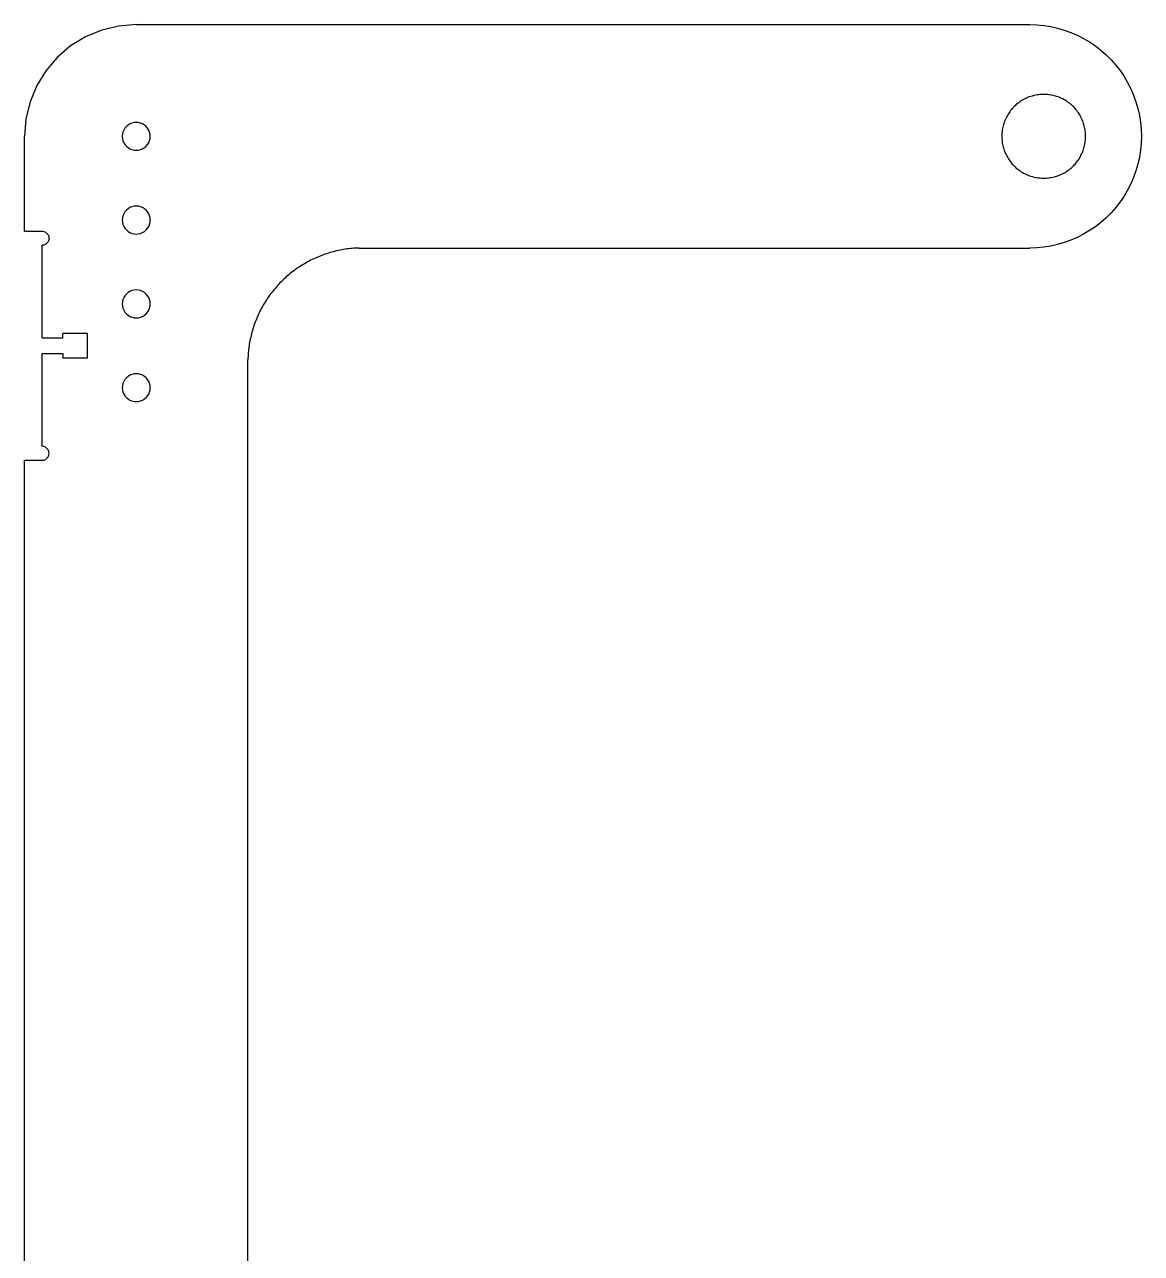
# Model space of a CAD drawing. Extents: x -54 to 50, y -44 to 48.
# Drawn here: x -2.3 to 17.7, y 26.07 to 48.07 of the extents above; entities that cross this region are included whole.
import ezdxf

# ---------------------------------------------------------------- set-up
doc = ezdxf.new("R2010")
doc.units = 0
doc.header["$MEASUREMENT"] = 0
doc.layers.get('0').update_dxf_attribs({"linetype": 'CONTINUOUS'})

msp = doc.modelspace()

# ---------------------------------------------------------------- linework, layer by layer
for p, q in [((-0.917, 47.968), (-1.207, 47.848)), ((-0.612, 48.041), (-0.917, 47.968)), ((-0.299, 48.066), (-0.612, 48.041)), ((15.701, 48.066), (15.827, 48.063)), ((15.827, 48.063), (15.952, 48.051)), ((15.952, 48.051), (16.076, 48.031)), ((16.076, 48.031), (16.199, 48.004)), ((16.199, 48.004), (16.319, 47.969)), ((16.319, 47.969), (16.437, 47.926)), ((-1.207, 47.848), (-1.474, 47.684)), ((16.437, 47.926), (16.553, 47.876)), ((16.553, 47.876), (16.665, 47.819)), ((16.665, 47.819), (16.773, 47.755)), ((16.773, 47.755), (16.877, 47.685)), ((-1.474, 47.684), (-1.713, 47.48)), ((16.877, 47.685), (16.976, 47.608)), ((16.976, 47.608), (17.07, 47.524)), ((17.07, 47.524), (17.159, 47.436)), ((-1.713, 47.48), (-1.917, 47.241)), ((17.159, 47.436), (17.242, 47.341)), ((17.242, 47.341), (17.319, 47.242)), ((-1.917, 47.241), (-2.081, 46.974)), ((17.319, 47.242), (17.39, 47.138)), ((17.39, 47.138), (17.454, 47.03)), ((-2.081, 46.974), (-2.201, 46.684)), ((17.454, 47.03), (17.511, 46.918)), ((17.511, 46.918), (17.561, 46.803)), ((-2.201, 46.684), (-2.274, 46.379)), ((15.473, 46.644), (15.455, 46.629)), ((15.492, 46.659), (15.473, 46.644)), ((15.51, 46.673), (15.492, 46.659)), ((15.53, 46.687), (15.51, 46.673)), ((15.549, 46.7), (15.53, 46.687)), ((15.569, 46.712), (15.549, 46.7)), ((15.59, 46.724), (15.569, 46.712)), ((15.611, 46.735), (15.59, 46.724)), ((15.632, 46.745), (15.611, 46.735)), ((15.653, 46.755), (15.632, 46.745)), ((15.675, 46.764), (15.653, 46.755)), ((15.697, 46.772), (15.675, 46.764)), ((15.719, 46.78), (15.697, 46.772)), ((15.742, 46.787), (15.719, 46.78)), ((15.765, 46.793), (15.742, 46.787)), ((15.788, 46.798), (15.765, 46.793)), ((15.811, 46.803), (15.788, 46.798)), ((15.834, 46.807), (15.811, 46.803)), ((15.857, 46.811), (15.834, 46.807)), ((15.881, 46.813), (15.857, 46.811)), ((15.904, 46.815), (15.881, 46.813)), ((15.928, 46.816), (15.904, 46.815)), ((15.951, 46.816), (15.928, 46.816)), ((15.975, 46.816), (15.951, 46.816)), ((15.998, 46.815), (15.975, 46.816)), ((16.022, 46.813), (15.998, 46.815)), ((16.045, 46.811), (16.022, 46.813)), ((16.069, 46.807), (16.045, 46.811)), ((16.092, 46.803), (16.069, 46.807)), ((16.115, 46.798), (16.092, 46.803)), ((16.138, 46.793), (16.115, 46.798)), ((16.16, 46.787), (16.138, 46.793)), ((16.183, 46.78), (16.16, 46.787)), ((16.205, 46.772), (16.183, 46.78)), ((16.227, 46.764), (16.205, 46.772)), ((16.249, 46.755), (16.227, 46.764)), ((16.271, 46.745), (16.249, 46.755)), ((16.292, 46.735), (16.271, 46.745)), ((16.313, 46.724), (16.292, 46.735)), ((16.333, 46.712), (16.313, 46.724)), ((16.353, 46.7), (16.333, 46.712)), ((16.373, 46.687), (16.353, 46.7)), ((16.392, 46.673), (16.373, 46.687)), ((16.411, 46.659), (16.392, 46.673)), ((16.429, 46.644), (16.411, 46.659)), ((16.447, 46.629), (16.429, 46.644)), ((17.561, 46.803), (17.603, 46.685)), ((17.603, 46.685), (17.638, 46.564)), ((15.294, 46.428), (15.283, 46.407)), ((15.306, 46.448), (15.294, 46.428)), ((15.318, 46.468), (15.306, 46.448)), ((15.331, 46.488), (15.318, 46.468)), ((15.344, 46.507), (15.331, 46.488)), ((15.359, 46.526), (15.344, 46.507)), ((15.373, 46.545), (15.359, 46.526)), ((15.389, 46.562), (15.373, 46.545)), ((15.405, 46.58), (15.389, 46.562)), ((15.421, 46.597), (15.405, 46.58)), ((15.438, 46.613), (15.421, 46.597)), ((15.455, 46.629), (15.438, 46.613)), ((16.465, 46.613), (16.447, 46.629)), ((16.482, 46.597), (16.465, 46.613)), ((16.498, 46.58), (16.482, 46.597)), ((16.514, 46.562), (16.498, 46.58)), ((16.529, 46.545), (16.514, 46.562)), ((16.544, 46.526), (16.529, 46.545)), ((16.558, 46.507), (16.544, 46.526)), ((16.572, 46.488), (16.558, 46.507)), ((16.584, 46.468), (16.572, 46.488)), ((16.597, 46.448), (16.584, 46.468)), ((16.608, 46.428), (16.597, 46.448)), ((16.619, 46.407), (16.608, 46.428)), ((17.638, 46.564), (17.666, 46.441)), ((17.666, 46.441), (17.685, 46.317)), ((-2.274, 46.379), (-2.299, 46.066)), ((-0.501, 46.213), (-0.522, 46.179)), ((-0.476, 46.243), (-0.501, 46.213)), ((-0.446, 46.268), (-0.476, 46.243)), ((-0.412, 46.289), (-0.446, 46.268)), ((-0.376, 46.304), (-0.412, 46.289)), ((-0.338, 46.313), (-0.376, 46.304)), ((-0.299, 46.316), (-0.338, 46.313)), ((-0.26, 46.313), (-0.299, 46.316)), ((-0.222, 46.304), (-0.26, 46.313)), ((-0.185, 46.289), (-0.222, 46.304)), ((-0.152, 46.268), (-0.185, 46.289)), ((-0.122, 46.243), (-0.152, 46.268)), ((-0.097, 46.213), (-0.122, 46.243)), ((-0.076, 46.179), (-0.097, 46.213)), ((15.215, 46.207), (15.21, 46.184)), ((15.219, 46.23), (15.215, 46.207)), ((15.225, 46.253), (15.219, 46.23)), ((15.231, 46.276), (15.225, 46.253)), ((15.238, 46.298), (15.231, 46.276)), ((15.246, 46.321), (15.238, 46.298)), ((15.254, 46.343), (15.246, 46.321)), ((15.263, 46.364), (15.254, 46.343)), ((15.273, 46.386), (15.263, 46.364)), ((15.283, 46.407), (15.273, 46.386)), ((16.63, 46.386), (16.619, 46.407)), ((16.64, 46.364), (16.63, 46.386)), ((16.649, 46.343), (16.64, 46.364)), ((16.657, 46.321), (16.649, 46.343)), ((16.665, 46.298), (16.657, 46.321)), ((16.671, 46.276), (16.665, 46.298)), ((16.678, 46.253), (16.671, 46.276)), ((16.683, 46.23), (16.678, 46.253)), ((16.688, 46.207), (16.683, 46.23)), ((16.692, 46.184), (16.688, 46.207)), ((17.685, 46.317), (17.697, 46.192)), ((-0.546, 46.105), (-0.549, 46.066)), ((-0.549, 46.066), (-0.546, 46.027)), ((-0.537, 46.143), (-0.546, 46.105)), ((-0.546, 46.027), (-0.537, 45.989)), ((-0.522, 46.179), (-0.537, 46.143)), ((-0.537, 45.989), (-0.522, 45.952)), ((-0.061, 46.143), (-0.076, 46.179)), ((-0.076, 45.952), (-0.061, 45.989)), ((-0.052, 46.105), (-0.061, 46.143)), ((-0.061, 45.989), (-0.052, 46.027)), ((-0.049, 46.066), (-0.052, 46.105)), ((-0.052, 46.027), (-0.049, 46.066)), ((15.202, 46.09), (15.201, 46.066)), ((15.201, 46.066), (15.202, 46.043)), ((15.203, 46.114), (15.202, 46.09)), ((15.202, 46.043), (15.203, 46.019)), ((15.205, 46.137), (15.203, 46.114)), ((15.203, 46.019), (15.205, 45.996)), ((15.207, 46.16), (15.205, 46.137)), ((15.205, 45.996), (15.207, 45.972)), ((15.21, 46.184), (15.207, 46.16)), ((16.695, 46.16), (16.692, 46.184)), ((16.698, 46.137), (16.695, 46.16)), ((16.695, 45.972), (16.698, 45.996)), ((16.7, 46.114), (16.698, 46.137)), ((16.698, 45.996), (16.7, 46.019)), ((16.701, 46.09), (16.7, 46.114)), ((16.7, 46.019), (16.701, 46.043)), ((16.701, 46.066), (16.701, 46.09)), ((16.701, 46.043), (16.701, 46.066)), ((17.697, 46.192), (17.701, 46.066)), ((17.701, 46.066), (17.697, 45.941)), ((-0.522, 45.952), (-0.501, 45.919)), ((-0.501, 45.919), (-0.476, 45.889)), ((-0.476, 45.889), (-0.446, 45.864)), ((-0.446, 45.864), (-0.412, 45.843)), ((-0.412, 45.843), (-0.376, 45.828)), ((-0.376, 45.828), (-0.338, 45.819)), ((-0.338, 45.819), (-0.299, 45.816)), ((-0.299, 45.816), (-0.26, 45.819)), ((-0.26, 45.819), (-0.222, 45.828)), ((-0.222, 45.828), (-0.185, 45.843)), ((-0.185, 45.843), (-0.152, 45.864)), ((-0.152, 45.864), (-0.122, 45.889)), ((-0.122, 45.889), (-0.097, 45.919)), ((-0.097, 45.919), (-0.076, 45.952)), ((15.207, 45.972), (15.21, 45.949)), ((15.21, 45.949), (15.215, 45.926)), ((15.215, 45.926), (15.219, 45.903)), ((15.219, 45.903), (15.225, 45.88)), ((15.225, 45.88), (15.231, 45.857)), ((15.231, 45.857), (15.238, 45.835)), ((15.238, 45.835), (15.246, 45.812)), ((15.246, 45.812), (15.254, 45.79)), ((15.254, 45.79), (15.263, 45.769)), ((15.263, 45.769), (15.273, 45.747)), ((16.63, 45.747), (16.64, 45.769)), ((16.64, 45.769), (16.649, 45.79)), ((16.649, 45.79), (16.657, 45.812)), ((16.657, 45.812), (16.665, 45.835)), ((16.665, 45.835), (16.671, 45.857)), ((16.671, 45.857), (16.678, 45.88)), ((16.678, 45.88), (16.683, 45.903)), ((16.683, 45.903), (16.688, 45.926)), ((16.688, 45.926), (16.692, 45.949)), ((16.692, 45.949), (16.695, 45.972)), ((17.685, 45.816), (17.666, 45.692)), ((17.697, 45.941), (17.685, 45.816)), ((15.273, 45.747), (15.283, 45.726)), ((15.283, 45.726), (15.294, 45.705)), ((15.294, 45.705), (15.306, 45.685)), ((15.306, 45.685), (15.318, 45.665)), ((15.318, 45.665), (15.331, 45.645)), ((15.331, 45.645), (15.344, 45.626)), ((15.344, 45.626), (15.359, 45.607)), ((15.359, 45.607), (15.373, 45.588)), ((15.373, 45.588), (15.389, 45.57)), ((15.389, 45.57), (15.405, 45.553)), ((15.405, 45.553), (15.421, 45.536)), ((16.482, 45.536), (16.498, 45.553)), ((16.498, 45.553), (16.514, 45.57)), ((16.514, 45.57), (16.529, 45.588)), ((16.529, 45.588), (16.544, 45.607)), ((16.544, 45.607), (16.558, 45.626)), ((16.558, 45.626), (16.572, 45.645)), ((16.572, 45.645), (16.584, 45.665)), ((16.584, 45.665), (16.597, 45.685)), ((16.597, 45.685), (16.608, 45.705)), ((16.608, 45.705), (16.619, 45.726)), ((16.619, 45.726), (16.63, 45.747)), ((17.638, 45.569), (17.603, 45.448)), ((17.666, 45.692), (17.638, 45.569)), ((15.421, 45.536), (15.438, 45.52)), ((15.438, 45.52), (15.455, 45.504)), ((15.455, 45.504), (15.473, 45.489)), ((15.473, 45.489), (15.492, 45.474)), ((15.492, 45.474), (15.51, 45.46)), ((15.51, 45.46), (15.53, 45.446)), ((15.53, 45.446), (15.549, 45.433)), ((15.549, 45.433), (15.569, 45.421)), ((15.569, 45.421), (15.59, 45.409)), ((15.59, 45.409), (15.611, 45.398)), ((15.611, 45.398), (15.632, 45.388)), ((15.632, 45.388), (15.653, 45.378)), ((15.653, 45.378), (15.675, 45.369)), ((15.675, 45.369), (15.697, 45.361)), ((15.697, 45.361), (15.719, 45.353)), ((15.719, 45.353), (15.742, 45.346)), ((15.742, 45.346), (15.765, 45.34)), ((15.765, 45.34), (15.788, 45.335)), ((15.788, 45.335), (15.811, 45.33)), ((15.811, 45.33), (15.834, 45.326)), ((15.834, 45.326), (15.857, 45.322)), ((15.857, 45.322), (15.881, 45.32)), ((16.022, 45.32), (16.045, 45.322)), ((16.045, 45.322), (16.069, 45.326)), ((16.069, 45.326), (16.092, 45.33)), ((16.092, 45.33), (16.115, 45.335)), ((16.115, 45.335), (16.138, 45.34)), ((16.138, 45.34), (16.16, 45.346)), ((16.16, 45.346), (16.183, 45.353)), ((16.183, 45.353), (16.205, 45.361)), ((16.205, 45.361), (16.227, 45.369)), ((16.227, 45.369), (16.249, 45.378)), ((16.249, 45.378), (16.271, 45.388)), ((16.271, 45.388), (16.292, 45.398)), ((16.292, 45.398), (16.313, 45.409)), ((16.313, 45.409), (16.333, 45.421)), ((16.333, 45.421), (16.353, 45.433)), ((16.353, 45.433), (16.373, 45.446)), ((16.373, 45.446), (16.392, 45.46)), ((16.392, 45.46), (16.411, 45.474)), ((16.411, 45.474), (16.429, 45.489)), ((16.429, 45.489), (16.447, 45.504)), ((16.447, 45.504), (16.465, 45.52)), ((16.465, 45.52), (16.482, 45.536)), ((17.561, 45.33), (17.511, 45.215)), ((17.603, 45.448), (17.561, 45.33)), ((15.881, 45.32), (15.904, 45.318)), ((15.904, 45.318), (15.928, 45.317)), ((15.928, 45.317), (15.951, 45.316)), ((15.951, 45.316), (15.975, 45.317)), ((15.975, 45.317), (15.998, 45.318)), ((15.998, 45.318), (16.022, 45.32)), ((17.454, 45.103), (17.39, 44.995)), ((17.511, 45.215), (17.454, 45.103)), ((17.319, 44.891), (17.242, 44.792)), ((17.39, 44.995), (17.319, 44.891)), ((-0.522, 44.679), (-0.537, 44.643)), ((-0.501, 44.713), (-0.522, 44.679)), ((-0.476, 44.743), (-0.501, 44.713)), ((-0.446, 44.768), (-0.476, 44.743)), ((-0.412, 44.789), (-0.446, 44.768)), ((-0.376, 44.804), (-0.412, 44.789)), ((-0.338, 44.813), (-0.376, 44.804)), ((-0.299, 44.816), (-0.338, 44.813)), ((-0.26, 44.813), (-0.299, 44.816)), ((-0.222, 44.804), (-0.26, 44.813)), ((-0.185, 44.789), (-0.222, 44.804)), ((-0.152, 44.768), (-0.185, 44.789)), ((-0.122, 44.743), (-0.152, 44.768)), ((-0.097, 44.713), (-0.122, 44.743)), ((-0.076, 44.679), (-0.097, 44.713)), ((-0.061, 44.643), (-0.076, 44.679)), ((17.159, 44.697), (17.07, 44.608)), ((17.242, 44.792), (17.159, 44.697)), ((-0.546, 44.605), (-0.549, 44.566)), ((-0.549, 44.566), (-0.546, 44.527)), ((-0.537, 44.643), (-0.546, 44.605)), ((-0.546, 44.527), (-0.537, 44.489)), ((-0.537, 44.489), (-0.522, 44.452)), ((-0.522, 44.452), (-0.501, 44.419)), ((-0.097, 44.419), (-0.076, 44.452)), ((-0.076, 44.452), (-0.061, 44.489)), ((-0.052, 44.605), (-0.061, 44.643)), ((-0.061, 44.489), (-0.052, 44.527)), ((-0.049, 44.566), (-0.052, 44.605)), ((-0.052, 44.527), (-0.049, 44.566)), ((16.877, 44.448), (16.773, 44.378)), ((16.976, 44.525), (16.877, 44.448)), ((17.07, 44.608), (16.976, 44.525)), ((-1.986, 44.366), (-1.97, 44.365)), ((-1.97, 44.365), (-1.954, 44.362)), ((-1.954, 44.362), (-1.939, 44.356)), ((-1.939, 44.356), (-1.924, 44.349)), ((-1.924, 44.349), (-1.91, 44.34)), ((-1.91, 44.34), (-1.898, 44.329)), ((-1.898, 44.329), (-1.887, 44.317)), ((-1.887, 44.317), (-1.878, 44.303)), ((-1.878, 44.303), (-1.871, 44.289)), ((-1.871, 44.289), (-1.866, 44.273)), ((-1.866, 44.273), (-1.862, 44.257)), ((-1.862, 44.224), (-1.866, 44.208)), ((-1.862, 44.257), (-1.861, 44.241)), ((-1.861, 44.241), (-1.862, 44.224)), ((-0.501, 44.419), (-0.476, 44.389)), ((-0.476, 44.389), (-0.446, 44.364)), ((-0.446, 44.364), (-0.412, 44.343)), ((-0.412, 44.343), (-0.376, 44.328)), ((-0.376, 44.328), (-0.338, 44.319)), ((-0.338, 44.319), (-0.299, 44.316)), ((-0.299, 44.316), (-0.26, 44.319)), ((-0.26, 44.319), (-0.222, 44.328)), ((-0.222, 44.328), (-0.185, 44.343)), ((-0.185, 44.343), (-0.152, 44.364)), ((-0.152, 44.364), (-0.122, 44.389)), ((-0.122, 44.389), (-0.097, 44.419)), ((16.553, 44.257), (16.437, 44.207)), ((16.665, 44.314), (16.553, 44.257)), ((16.773, 44.378), (16.665, 44.314)), ((-1.97, 44.117), (-1.986, 44.116)), ((-1.954, 44.12), (-1.97, 44.117)), ((-1.938, 44.125), (-1.954, 44.12)), ((-1.924, 44.133), (-1.938, 44.125)), ((-1.91, 44.142), (-1.924, 44.133)), ((-1.898, 44.152), (-1.91, 44.142)), ((-1.887, 44.165), (-1.898, 44.152)), ((-1.878, 44.178), (-1.887, 44.165)), ((-1.871, 44.193), (-1.878, 44.178)), ((-1.866, 44.208), (-1.871, 44.193)), ((3.23, 44), (3.2, 43.992)), ((3.261, 44.008), (3.23, 44)), ((3.291, 44.015), (3.261, 44.008)), ((3.321, 44.022), (3.291, 44.015)), ((3.352, 44.028), (3.321, 44.022)), ((3.382, 44.034), (3.352, 44.028)), ((3.413, 44.039), (3.382, 44.034)), ((3.444, 44.044), (3.413, 44.039)), ((3.474, 44.049), (3.444, 44.044)), ((3.505, 44.053), (3.474, 44.049)), ((3.536, 44.056), (3.505, 44.053)), ((3.567, 44.059), (3.536, 44.056)), ((3.598, 44.062), (3.567, 44.059)), ((3.629, 44.064), (3.598, 44.062)), ((3.66, 44.065), (3.629, 44.064)), ((3.691, 44.066), (3.66, 44.065)), ((15.827, 44.07), (15.701, 44.066)), ((15.952, 44.082), (15.827, 44.07)), ((16.076, 44.102), (15.952, 44.082)), ((16.199, 44.129), (16.076, 44.102)), ((16.319, 44.164), (16.199, 44.129)), ((16.437, 44.207), (16.319, 44.164)), ((2.714, 43.786), (2.688, 43.77)), ((2.741, 43.802), (2.714, 43.786)), ((2.769, 43.817), (2.741, 43.802)), ((2.796, 43.832), (2.769, 43.817)), ((2.824, 43.846), (2.796, 43.832)), ((2.852, 43.86), (2.824, 43.846)), ((2.88, 43.873), (2.852, 43.86)), ((2.908, 43.886), (2.88, 43.873)), ((2.936, 43.899), (2.908, 43.886)), ((2.965, 43.911), (2.936, 43.899)), ((2.994, 43.923), (2.965, 43.911)), ((3.023, 43.934), (2.994, 43.923)), ((3.052, 43.945), (3.023, 43.934)), ((3.081, 43.955), (3.052, 43.945)), ((3.111, 43.965), (3.081, 43.955)), ((3.141, 43.974), (3.111, 43.965)), ((3.17, 43.983), (3.141, 43.974)), ((3.2, 43.992), (3.17, 43.983)), ((2.411, 43.569), (2.388, 43.549)), ((2.435, 43.589), (2.411, 43.569)), ((2.459, 43.609), (2.435, 43.589)), ((2.483, 43.629), (2.459, 43.609)), ((2.508, 43.648), (2.483, 43.629)), ((2.533, 43.666), (2.508, 43.648)), ((2.558, 43.685), (2.533, 43.666)), ((2.583, 43.703), (2.558, 43.685)), ((2.609, 43.72), (2.583, 43.703)), ((2.635, 43.737), (2.609, 43.72)), ((2.661, 43.754), (2.635, 43.737)), ((2.688, 43.77), (2.661, 43.754)), ((2.192, 43.349), (2.172, 43.325)), ((2.212, 43.372), (2.192, 43.349)), ((2.233, 43.396), (2.212, 43.372)), ((2.254, 43.419), (2.233, 43.396)), ((2.275, 43.441), (2.254, 43.419)), ((2.297, 43.463), (2.275, 43.441)), ((2.319, 43.485), (2.297, 43.463)), ((2.342, 43.507), (2.319, 43.485)), ((2.365, 43.528), (2.342, 43.507)), ((2.388, 43.549), (2.365, 43.528)), ((-0.537, 43.143), (-0.546, 43.105)), ((-0.522, 43.179), (-0.537, 43.143)), ((-0.501, 43.213), (-0.522, 43.179)), ((-0.476, 43.243), (-0.501, 43.213)), ((-0.446, 43.268), (-0.476, 43.243)), ((-0.412, 43.289), (-0.446, 43.268)), ((-0.376, 43.304), (-0.412, 43.289)), ((-0.338, 43.313), (-0.376, 43.304)), ((-0.299, 43.316), (-0.338, 43.313)), ((-0.26, 43.313), (-0.299, 43.316)), ((-0.222, 43.304), (-0.26, 43.313)), ((-0.185, 43.289), (-0.222, 43.304)), ((-0.152, 43.268), (-0.185, 43.289)), ((-0.122, 43.243), (-0.152, 43.268)), ((-0.097, 43.213), (-0.122, 43.243)), ((-0.076, 43.179), (-0.097, 43.213)), ((-0.061, 43.143), (-0.076, 43.179)), ((-0.052, 43.105), (-0.061, 43.143)), ((2.025, 43.124), (2.008, 43.098)), ((2.042, 43.15), (2.025, 43.124)), ((2.059, 43.176), (2.042, 43.15)), ((2.077, 43.202), (2.059, 43.176)), ((2.095, 43.227), (2.077, 43.202)), ((2.114, 43.252), (2.095, 43.227)), ((2.133, 43.277), (2.114, 43.252)), ((2.152, 43.301), (2.133, 43.277)), ((2.172, 43.325), (2.152, 43.301)), ((-0.546, 43.105), (-0.549, 43.066)), ((-0.549, 43.066), (-0.546, 43.027)), ((-0.546, 43.027), (-0.537, 42.989)), ((-0.537, 42.989), (-0.522, 42.952)), ((-0.522, 42.952), (-0.501, 42.919)), ((-0.501, 42.919), (-0.476, 42.889)), ((-0.122, 42.889), (-0.097, 42.919)), ((-0.097, 42.919), (-0.076, 42.952)), ((-0.076, 42.952), (-0.061, 42.989)), ((-0.061, 42.989), (-0.052, 43.027)), ((-0.049, 43.066), (-0.052, 43.105)), ((-0.052, 43.027), (-0.049, 43.066)), ((1.903, 42.907), (1.89, 42.879)), ((1.917, 42.935), (1.903, 42.907)), ((1.931, 42.963), (1.917, 42.935)), ((1.946, 42.99), (1.931, 42.963)), ((1.961, 43.018), (1.946, 42.99)), ((1.976, 43.045), (1.961, 43.018)), ((1.992, 43.071), (1.976, 43.045)), ((2.008, 43.098), (1.992, 43.071)), ((-0.476, 42.889), (-0.446, 42.864)), ((-0.446, 42.864), (-0.412, 42.843)), ((-0.412, 42.843), (-0.376, 42.828)), ((-0.376, 42.828), (-0.338, 42.819)), ((-0.338, 42.819), (-0.299, 42.816)), ((-0.299, 42.816), (-0.26, 42.819)), ((-0.26, 42.819), (-0.222, 42.828)), ((-0.222, 42.828), (-0.185, 42.843)), ((-0.185, 42.843), (-0.152, 42.864)), ((-0.152, 42.864), (-0.122, 42.889)), ((1.819, 42.706), (1.809, 42.677)), ((1.83, 42.736), (1.819, 42.706)), ((1.841, 42.765), (1.83, 42.736)), ((1.853, 42.793), (1.841, 42.765)), ((1.865, 42.822), (1.853, 42.793)), ((1.877, 42.851), (1.865, 42.822)), ((1.89, 42.879), (1.877, 42.851)), ((1.75, 42.467), (1.743, 42.437)), ((1.757, 42.498), (1.75, 42.467)), ((1.764, 42.528), (1.757, 42.498)), ((1.772, 42.558), (1.764, 42.528)), ((1.781, 42.588), (1.772, 42.558)), ((1.79, 42.618), (1.781, 42.588)), ((1.799, 42.647), (1.79, 42.618)), ((1.809, 42.677), (1.799, 42.647)), ((1.713, 42.253), (1.71, 42.222)), ((1.717, 42.284), (1.713, 42.253)), ((1.721, 42.314), (1.717, 42.284)), ((1.726, 42.345), (1.721, 42.314)), ((1.731, 42.376), (1.726, 42.345)), ((1.737, 42.406), (1.731, 42.376)), ((1.743, 42.437), (1.737, 42.406)), ((1.701, 42.098), (1.7, 42.066)), ((1.703, 42.129), (1.701, 42.098)), ((1.704, 42.16), (1.703, 42.129)), ((1.707, 42.191), (1.704, 42.16)), ((1.71, 42.222), (1.707, 42.191)), ((-0.376, 41.804), (-0.412, 41.789)), ((-0.338, 41.813), (-0.376, 41.804)), ((-0.299, 41.816), (-0.338, 41.813)), ((-0.26, 41.813), (-0.299, 41.816)), ((-0.222, 41.804), (-0.26, 41.813)), ((-0.185, 41.789), (-0.222, 41.804)), ((-0.546, 41.605), (-0.549, 41.566)), ((-0.537, 41.643), (-0.546, 41.605)), ((-0.522, 41.679), (-0.537, 41.643)), ((-0.501, 41.713), (-0.522, 41.679)), ((-0.476, 41.743), (-0.501, 41.713)), ((-0.446, 41.768), (-0.476, 41.743)), ((-0.412, 41.789), (-0.446, 41.768)), ((-0.152, 41.768), (-0.185, 41.789)), ((-0.122, 41.743), (-0.152, 41.768)), ((-0.097, 41.713), (-0.122, 41.743)), ((-0.076, 41.679), (-0.097, 41.713)), ((-0.061, 41.643), (-0.076, 41.679)), ((-0.052, 41.605), (-0.061, 41.643)), ((-0.049, 41.566), (-0.052, 41.605)), ((-0.549, 41.566), (-0.546, 41.527)), ((-0.546, 41.527), (-0.537, 41.489)), ((-0.537, 41.489), (-0.522, 41.452)), ((-0.522, 41.452), (-0.501, 41.419)), ((-0.501, 41.419), (-0.476, 41.389)), ((-0.476, 41.389), (-0.446, 41.364)), ((-0.446, 41.364), (-0.412, 41.343)), ((-0.185, 41.343), (-0.152, 41.364)), ((-0.152, 41.364), (-0.122, 41.389)), ((-0.122, 41.389), (-0.097, 41.419)), ((-0.097, 41.419), (-0.076, 41.452)), ((-0.076, 41.452), (-0.061, 41.489)), ((-0.061, 41.489), (-0.052, 41.527)), ((-0.052, 41.527), (-0.049, 41.566)), ((-0.412, 41.343), (-0.376, 41.328)), ((-0.376, 41.328), (-0.338, 41.319)), ((-0.338, 41.319), (-0.299, 41.316)), ((-0.299, 41.316), (-0.26, 41.319)), ((-0.26, 41.319), (-0.222, 41.328)), ((-0.222, 41.328), (-0.185, 41.343)), ((-1.97, 40.515), (-1.986, 40.516)), ((-1.954, 40.512), (-1.97, 40.515)), ((-1.938, 40.506), (-1.954, 40.512)), ((-1.924, 40.499), (-1.938, 40.506)), ((-1.91, 40.49), (-1.924, 40.499)), ((-1.898, 40.479), (-1.91, 40.49)), ((-1.986, 40.266), (-1.97, 40.267)), ((-1.97, 40.267), (-1.954, 40.27)), ((-1.954, 40.27), (-1.938, 40.275)), ((-1.938, 40.275), (-1.924, 40.283)), ((-1.924, 40.283), (-1.91, 40.292)), ((-1.91, 40.292), (-1.898, 40.302)), ((-1.887, 40.467), (-1.898, 40.479)), ((-1.898, 40.302), (-1.887, 40.315)), ((-1.878, 40.453), (-1.887, 40.467)), ((-1.887, 40.315), (-1.878, 40.328)), ((-1.871, 40.439), (-1.878, 40.453)), ((-1.878, 40.328), (-1.871, 40.343)), ((-1.866, 40.423), (-1.871, 40.439)), ((-1.871, 40.343), (-1.866, 40.358)), ((-1.862, 40.407), (-1.866, 40.423)), ((-1.866, 40.358), (-1.862, 40.374)), ((-1.861, 40.391), (-1.862, 40.407)), ((-1.862, 40.374), (-1.861, 40.391))]:
    msp.add_line(p, q)
at = {"color": 1}
for p, q in [((-0.299, 48.066), (15.701, 48.066)), ((-2.299, 44.366), (-1.986, 44.366)), ((3.691, 44.066), (15.701, 44.066)), ((-1.174, 42.535), (-1.611, 42.535)), ((-1.986, 42.456), (-1.611, 42.456)), ((-1.986, 42.175), (-1.611, 42.175)), ((-1.174, 42.097), (-1.611, 42.097)), ((-2.299, 40.266), (-1.986, 40.266))]:
    msp.add_line(p, q, dxfattribs=at)
at = {"color": 3}
for p, q in [((-2.299, 44.366), (-2.299, 46.066)), ((-1.986, 42.456), (-1.986, 44.116)), ((-1.611, 42.456), (-1.611, 42.535)), ((-1.174, 42.097), (-1.174, 42.535)), ((-1.986, 40.516), (-1.986, 42.175)), ((-1.611, 42.175), (-1.611, 42.097)), ((1.7, 10.066), (1.7, 42.066)), ((-2.299, 8.614), (-2.299, 40.266))]:
    msp.add_line(p, q, dxfattribs=at)

doc.saveas('drawing.dxf')
